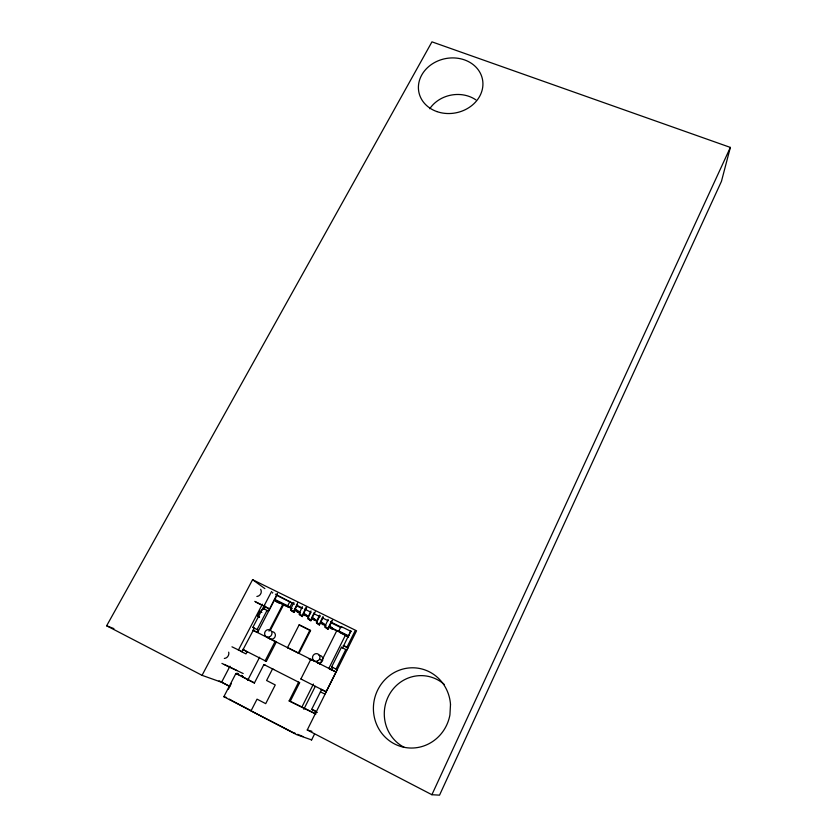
<?xml version="1.0" encoding="UTF-8"?>
<svg xmlns="http://www.w3.org/2000/svg" width="837" height="837" viewBox="0 0 837 837"><rect width="100%" height="100%" fill="white"/><g stroke="black" fill="none" stroke-linecap="round" stroke-linejoin="round"><path stroke-width="1.26" d="M328.062 628.964L324.997 626.222L328.23 619.422M294.09 612.297L290.606 609.231L293.85 602.494M302.523 616.461L299.154 613.364L302.398 606.699M310.998 620.656L307.734 617.696L310.977 610.926M319.493 624.852L316.355 621.86L319.588 615.164M730.356 147.417L721.452 181.347L439.54 795.15L431.902 794.721L307.252 729.979L356.552 630.784L252.575 579.685L202.052 675.333L106.644 625.783L431.955 41.85L730.356 147.417L431.902 794.721M238.095 673.565C233.157 671.965 243.713 676.934 235.908 673.482L223.856 696.698L296.58 734.624L311.626 739.918L314.524 734.059M321.868 661.69A3.861 3.651 -63.1 0 1 317.432 662.674L320.697 664.316L320.1 663.971L336.788 630.7L345.524 635.011L328.868 668.376L332.237 670.332M331.431 669.746L332.624 667.654L331.672 666.89L341.454 647.273L346.696 650.067L347.836 647.775L343.358 645.505L347.836 647.775M321.596 689.489L311.657 709.42L317.296 712.444M324.913 694.051L336.62 670.918L337.008 669.705L336.066 669.098L345.838 649.449M346.978 647.147L354.951 631.129M331.264 627.76L340.533 632.333L338.807 630.993L341.057 626.494L351.477 631.621M301.812 707.223L313.425 684.038M303.81 709.316L315.287 686.35M327.874 629.267L325.101 627.206L325.959 625.511L320.561 622.843L319.703 624.538L316.47 622.937L317.328 621.242L311.95 618.585L311.092 620.28L307.87 618.689L310.83 620.845M289.131 700.925L298.579 682.197L299.636 682.689L290.23 701.333L289.131 700.925L315.852 714.076M321.209 689.322L325.991 691.718L300.891 678.985L310.82 659.305L335.899 671.944L329.129 668.585M331.483 621.012L328.292 627.98M329.129 626.944L332.509 620.248M336.788 630.7L337.342 631.129L329.213 627.112L328.355 628.807L325.101 627.206M317.244 621.085L320.069 615.53M322.831 616.754L319.64 623.701M320.487 622.676L323.302 617.12M314.199 612.517L311.008 619.443M311.866 618.428L315.256 611.763M309.931 630.188L310.548 630.617L298.987 653.394L298.328 653.017L309.931 630.188L299.154 624.841L287.52 647.587L288.2 647.974M303.287 614.191L306.687 607.547M308.727 616.995L303.371 614.358L302.513 616.042L299.301 614.452L300.169 612.768L294.833 610.131L293.965 611.816L290.774 610.236L291.632 608.562L274.494 599.941L257.555 632.51M308.644 616.838L308.947 615.613M309.753 614.661L310.893 612.422M306.185 607.16L302.419 615.195M292.113 608.436L289.822 607.306L292.082 602.922L275.394 594.176M275.164 641.362L265.151 660.811L266.323 661.376L276.294 642.01L252.805 630.177L257.252 632.385L258.403 630.366L252.889 627.311L262.86 608.227L268.248 611.083L268.782 610.686L277.486 593.318M265.088 665.08L263.906 664.536L254.385 683.034L235.961 673.534M297.627 602.954L293.86 610.968M294.739 609.964L297.564 604.46M269.001 631.14L282.979 604.136M270.299 630.439L283.659 604.628M247.637 680.408L259.648 657.171M289.822 607.306L287.708 605.779L289.989 601.364M228.438 689.123L231.399 683.442M264.115 609.001L265.256 607.003L264.021 605.988L271.575 591.529M257.137 629.445L267.097 610.33M202.052 675.333L221.575 682.27L229.976 666.2M238.378 650.129L262.368 604.209M259.522 617.099L257.44 615.802L259.752 611.376A6.225 1.726 -62.9 0 0 264.764 605.36M315.988 712.747L315.319 713.522L313.739 712.883M242.259 675.71L240.941 675.407L242.929 676.735M229.453 699.324L230.813 699.732M223.897 696.719L226.565 697.514M293.431 732.678L295.084 733.17M302.994 736.581L297.69 734.3M307.252 729.979L311.939 731.318M242.876 676.746L241.454 676.191L254.5 682.94M311.667 709.41L315.267 710.759M293.327 732.637L251.016 710.906L257.043 699.157L265.716 703.655L275.258 684.948L266.595 680.502L272.527 668.93L273.678 669.464M106.644 625.783L113.905 628.618M243.201 673.544L221.92 663.406M236.944 670.552L224.326 664.505M313.624 712.831L290.23 701.333M300.891 678.985L301.927 679.487M277.099 595.588L294.498 604.157M296.664 605.172L302.628 608.164M304.678 609.116L310.747 612.161M313.844 613.636L320.037 616.733M322.36 617.873L328.156 620.73M330.479 621.87L342.092 627.583M297.083 606.03L301.582 608.248M331.013 622.749L340.136 627.237M275.352 599.679L287.708 605.779M338.807 630.993L348.066 635.565M295.545 610.131L300.127 612.391M305.861 615.216L308.152 616.356M312.735 618.616L317.349 620.887M323.145 623.753L325.467 624.894M278.993 602.556L283.105 604.586M288.273 607.128L284.141 605.088L284.8 605.569M340.209 632.772L347.962 636.601M254.741 601.384L264.021 605.988M255.944 602.169L269.462 608.938L264.586 606.27M310.548 630.617L299.154 624.841M259.752 611.376L261.845 612.422M257.44 615.802L259.533 616.848M331.672 666.89L336.066 669.098M287.52 647.587L298.328 653.017M266.804 637.208L313.969 660.927M309.115 659.054L311.416 660.215M266.323 661.376L242.73 649.386L245.9 651.019M240.449 651.134L245.963 653.896L247.208 651.699M231.975 646.813L241.956 651.657L253.956 629.005L254.166 628.085L252.889 627.311M263.906 664.536L299.636 682.689M323.877 693.622L320.425 691.822M219.085 680.816L229.526 686.235M221.575 682.27L229.694 686.476M231.336 700.349L251.163 710.697M230.227 699.774L229.474 699.345M310.935 739.458L311.636 739.908M310.82 659.305L311.814 659.87M319.546 659.127L322.433 660.853A3.861 3.651 -63.1 0 0 322.768 659.912M262.86 608.227L264.021 608.991M277.602 602.494L274.913 600.579A11.582 3.118 -63.3 0 1 277.34 593.684M341.454 647.273L342.396 647.89L342.95 647.189L350.839 630.805A11.781 2.406 -64.1 0 0 349.699 633.745M274.494 599.941L279.098 603.215M290.774 610.236L293.913 612.485M299.301 614.452L302.356 616.66M294.833 610.131L297.731 612.245M252.575 579.685L264.869 588.61M303.371 614.358L305.243 615.729M295.032 608.74L298.453 611.282A3.746 0.942 -63.4 0 1 298.411 612.548M316.47 622.937L319.336 625.051M303.59 612.966L306.907 615.457A3.756 0.91 -63.5 0 1 306.928 616.377M311.95 618.585L313.77 619.935M312.17 617.204L315.392 619.642A3.756 0.889 -63.6 0 1 315.392 620.562M320.561 622.843L323.197 624.821M320.801 621.452L323.909 623.847A3.766 0.858 -63.7 0 1 323.898 624.758M329.213 627.112L331.745 629.037M329.454 625.72L332.456 628.064A3.777 0.827 -63.8 0 1 332.435 628.974M345.524 635.011L348.474 637.313M429.737 108.747A30.833 26.564 -11.3 0 1 475.855 99.854M404.292 747.389A37.843 36.326 -82.3 0 1 390.408 692.764A37.843 36.326 -82.3 0 1 444.374 684.52M319.033 655.413A3.861 3.651 -63.1 0 1 322.862 658.907M272.621 631.726A3.819 3.578 -58 0 1 274.954 637.02A3.819 3.578 -58 0 1 269.232 638.275M345.294 635.44A8.213 1.705 -63.9 0 1 345.451 635.66M228.7 652.149A4.834 4.457 -58.7 0 1 224.337 658.468M272.464 593.088A11.572 3.16 -63.2 0 1 272.789 592.345M260.663 589.279A4.708 4.384 -52.5 0 1 256.875 596.488M349.008 635.775A11.781 2.406 -64.1 0 1 349.447 634.446M450.505 704.43L449.919 714.934A40.166 38.554 -80.2 0 1 389.404 740.766A40.166 38.554 -80.2 0 1 393.181 673.157A40.166 38.554 -80.2 0 1 450.505 704.43M436.893 111.583A32.444 27.611 -11.5 0 0 482.823 81.702A32.444 27.611 -11.5 0 0 432.29 63.905A32.444 27.611 -11.5 0 0 436.893 111.583M269.315 636.978A3.871 3.62 -57.7 0 0 270.843 630.502A3.871 3.62 -57.7 0 0 264.701 632.73A3.871 3.62 -57.7 0 0 269.315 636.978M317.338 661.115A3.913 3.693 -62.7 0 0 318.792 654.534A3.913 3.693 -62.7 0 0 312.588 656.783A3.913 3.693 -62.7 0 0 317.338 661.115"/></g></svg>
